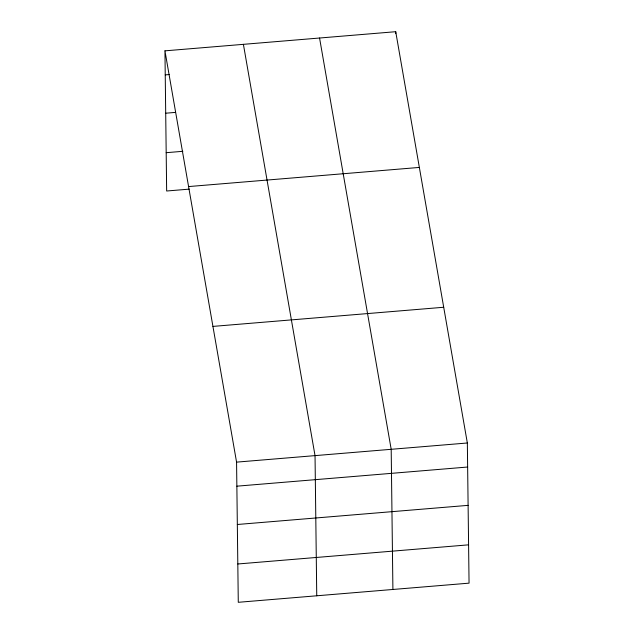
<?xml version="1.0" encoding="UTF-8"?>
<svg xmlns="http://www.w3.org/2000/svg" width="634" height="634" viewBox="0 0 634 634"><rect width="100%" height="100%" fill="white"/><g stroke="black" fill="none" stroke-linecap="round" stroke-linejoin="round"><path stroke-width="0.95" d="M164.943 50.847L395.719 31.7L467.345 442.992L469.057 583.153L238.281 602.3L236.569 462.131L164.943 50.847L166.655 191.008L189.209 189.138M165.236 74.883L169.159 74.558M165.704 113.209L175.507 112.392M166.187 152.691L182.861 151.304M188.575 186.57L419.351 167.424M212.929 326.407L443.713 307.26M236.569 462.131L467.345 442.992M236.862 486.175L467.638 467.028M237.33 524.492L468.106 505.353M237.813 563.983L468.589 544.836M319.56 38.016L391.194 449.308L392.906 589.469M243.401 44.332L315.035 455.624L316.746 595.794M395.719 31.7L395.743 33.626"/></g></svg>
